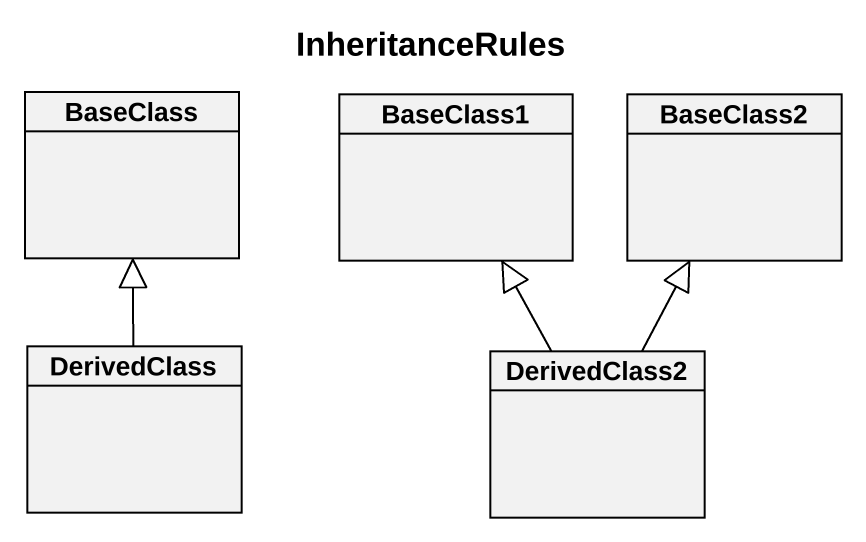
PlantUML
@startuml
title InheritanceRules
hide circle
hide empty members
class BaseClass
class BaseClass1
class BaseClass2
class DerivedClass
class DerivedClass2
DerivedClass -up-|> BaseClass
DerivedClass2 -up-|> BaseClass1
DerivedClass2 -up-|> BaseClass2
@enduml
